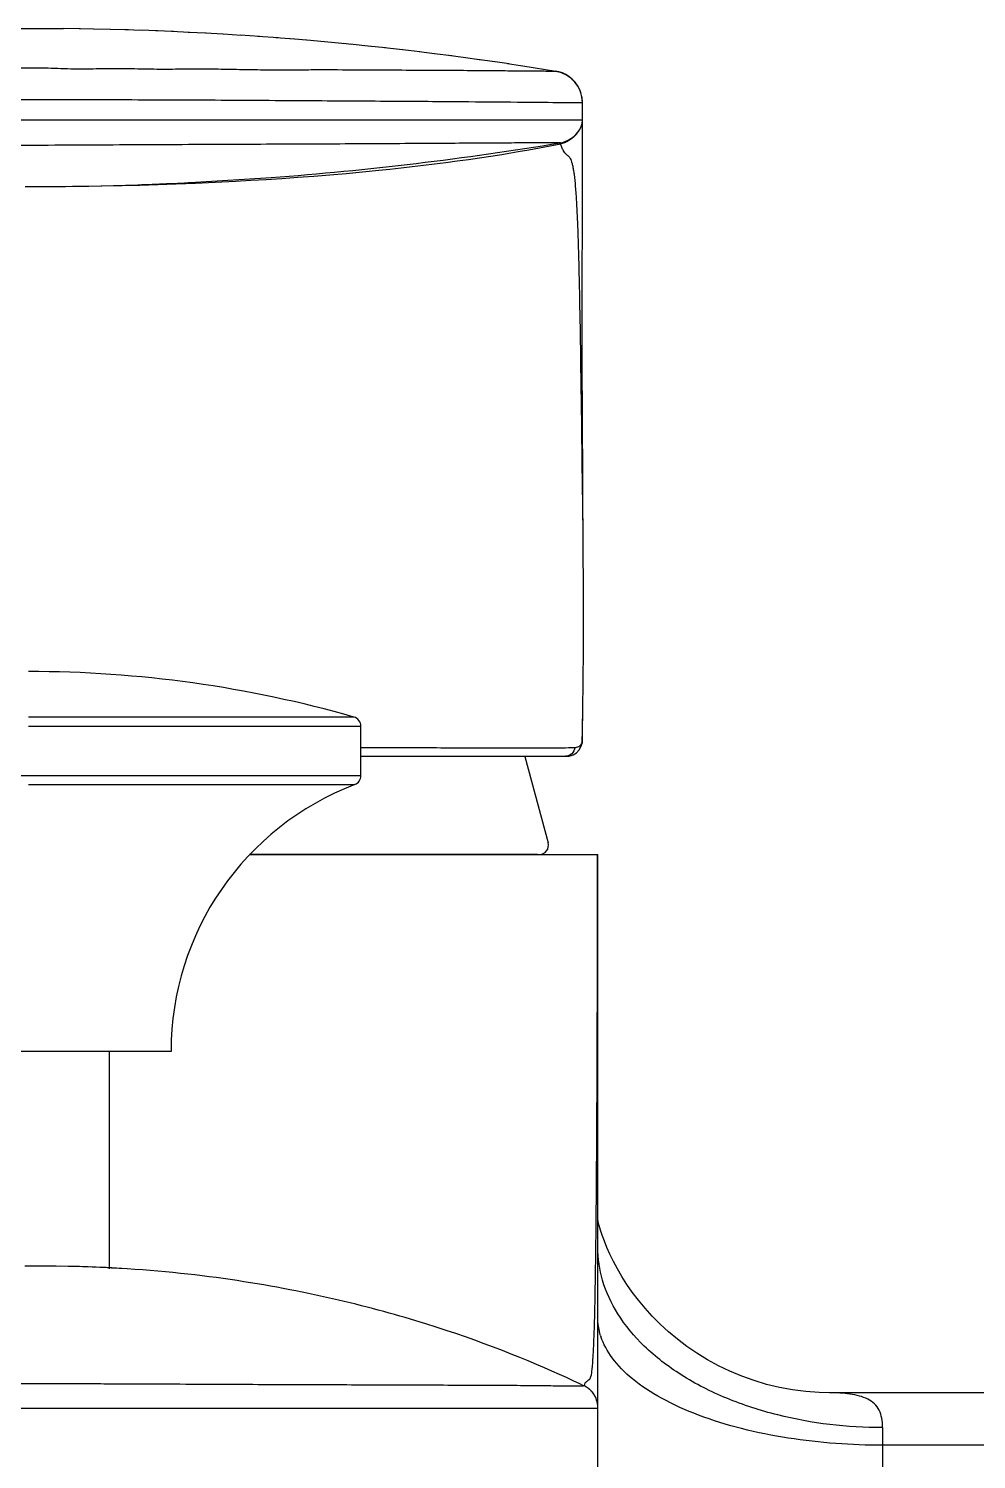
# Model space of a CAD drawing. Extents: x -13271 to -12677, y -11108 to -10688.
# Drawn here: x -12810.45 to -12780.5, y -10964.59 to -10919.39 of the extents above; entities that cross this region are included whole.
import ezdxf

# ---------------------------------------------------------------- set-up
doc = ezdxf.new("R2010")
doc.units = 0
doc.header["$LTSCALE"] = 7
doc.layers.get('0').update_dxf_attribs({"color": 2, "linetype": 'CONTINUOUS'})
for name, color, linetype in [('DWG', 7, 'CONTINUOUS'), ('Make2D 표시선', 7, 'CONTINUOUS'), ('PRT0006_DXF_CONTINUOUS_LINE', 7, 'CONTINUOUS')]:
    doc.layers.add(name, color=color, linetype=linetype)

msp = doc.modelspace()

# ---------------------------------------------------------------- linework, layer by layer
at = {"color": 2}
for p, q in [((-12800.166, -10941.13648), (-12810.44572, -10941.13648)), ((-12810.44572, -10941.42498), (-12799.94636, -10941.42498)), ((-12810.44572, -10942.99008), (-12820.94507, -10942.99008)), ((-12799.94636, -10942.99008), (-12810.44572, -10942.99026)), ((-12810.44572, -10943.2704), (-12800.14139, -10943.2704))]:
    msp.add_line(p, q, dxfattribs=at)
at = {"layer": 'DWG', "color": 7, "linetype": 'Continuous'}
for p, q in [((-12808.80971, -10919.39447), (-12809.34472, -10919.38724)), ((-12808.38082, -10919.40218), (-12808.8518, -10919.39381)), ((-12807.85715, -10919.414), (-12808.3943, -10919.40191)), ((-12807.29268, -10919.4297), (-12807.86385, -10919.41383)), ((-12806.83579, -10919.44467), (-12807.40845, -10919.42623)), ((-12806.36059, -10919.46238), (-12806.93347, -10919.4413)), ((-12805.86684, -10919.48311), (-12806.43909, -10919.4593)), ((-12805.35866, -10919.50691), (-12805.92629, -10919.48049)), ((-12804.83777, -10919.53391), (-12805.39857, -10919.50495)), ((-12804.30317, -10919.56436), (-12804.85736, -10919.53284)), ((-12803.73254, -10919.59994), (-12804.30153, -10919.56446)), ((-12803.151, -10919.63947), (-12803.75649, -10919.59838)), ((-12802.55727, -10919.68323), (-12803.19829, -10919.63613)), ((-12802.04858, -10919.72347), (-12802.6289, -10919.67777)), ((-12801.54143, -10919.76612), (-12802.15483, -10919.71486)), ((-12800.43702, -10919.86753), (-12801.65572, -10919.75628)), ((-12800.24302, -10919.88659), (-12800.4938, -10919.86221)), ((-12799.6338, -10919.94918), (-12800.28058, -10919.88309)), ((-12799.16481, -10919.99927), (-12799.71672, -10919.94015)), ((-12798.53297, -10920.07118), (-12799.19684, -10919.99616)), ((-12798.08485, -10920.12429), (-12798.6172, -10920.06093)), ((-12797.6211, -10920.18078), (-12798.10172, -10920.12171)), ((-12797.07695, -10920.25046), (-12797.63238, -10920.17995)), ((-12796.63969, -10920.30862), (-12797.17565, -10920.2382)), ((-12796.1301, -10920.37885), (-12796.71471, -10920.29911)), ((-12795.72214, -10920.43697), (-12796.24966, -10920.36272)), ((-12795.25817, -10920.50514), (-12795.78055, -10920.42909)), ((-12794.76451, -10920.58009), (-12795.30746, -10920.49827)), ((-12793.78043, -10920.73705), (-12794.83048, -10920.57031)), ((-12793.78289, -10920.73659), (-12793.78077, -10920.7303)), ((-12793.78246, -10920.73587), (-12793.78271, -10920.73726)), ((-12793.78185, -10920.73298), (-12793.78246, -10920.73587)), ((-12793.78077, -10920.7303), (-12793.78185, -10920.73298)), ((-12792.95755, -10921.57088), (-12792.97223, -10921.50666)), ((-12792.94592, -10921.70558), (-12792.95755, -10921.57088)), ((-12792.94585, -10921.71029), (-12792.94585, -10921.70262)), ((-12792.94585, -10922.27792), (-12792.94585, -10921.72386)), ((-12792.94585, -10922.27792), (-12827.94585, -10922.27792)), ((-12793.07077, -10922.6406), (-12793.06968, -10922.63908)), ((-12793.06857, -10922.63752), (-12793.06743, -10922.63592)), ((-12793.06628, -10922.63428), (-12793.06509, -10922.6326)), ((-12793.06389, -10922.63087), (-12793.06265, -10922.62909)), ((-12793.05745, -10922.62148), (-12793.05608, -10922.61945)), ((-12793.05468, -10922.61735), (-12793.05324, -10922.61518)), ((-12793.05177, -10922.61296), (-12793.05027, -10922.61066)), ((-12793.04874, -10922.6083), (-12793.04717, -10922.60586)), ((-12793.04556, -10922.60334), (-12793.04391, -10922.60073)), ((-12792.94848, -10930.45817), (-12792.94585, -10922.31513)), ((-12794.30214, -10923.15245), (-12793.96728, -10923.08877)), ((-12793.96728, -10923.08877), (-12793.63151, -10923.02229)), ((-12793.1721, -10922.75974), (-12793.16661, -10922.75419)), ((-12793.16661, -10922.75419), (-12793.16152, -10922.74896)), ((-12793.16152, -10922.74896), (-12793.1568, -10922.74404)), ((-12793.15241, -10922.73941), (-12793.15034, -10922.7372)), ((-12793.14834, -10922.73505), (-12793.14642, -10922.73298)), ((-12793.14456, -10922.73097), (-12793.14278, -10922.72902)), ((-12793.14106, -10922.72713), (-12793.13941, -10922.72531)), ((-12793.13782, -10922.72354), (-12793.13629, -10922.72184)), ((-12793.12946, -10922.71413), (-12793.12597, -10922.71012)), ((-12793.11933, -10922.70237), (-12793.11634, -10922.69883)), ((-12793.11634, -10922.69883), (-12793.1133, -10922.69519)), ((-12793.1133, -10922.69519), (-12793.11051, -10922.69182)), ((-12793.10878, -10922.68972), (-12793.10355, -10922.68332)), ((-12793.10695, -10922.68748), (-12793.10077, -10922.67991)), ((-12793.1068, -10922.68729), (-12793.1066, -10922.68705)), ((-12793.09683, -10922.67499), (-12793.09394, -10922.67134)), ((-12793.08859, -10922.66449), (-12793.08556, -10922.66056)), ((-12793.08396, -10922.65845), (-12793.08313, -10922.65736)), ((-12793.08143, -10922.6551), (-12793.08055, -10922.65393)), ((-12793.07874, -10922.65151), (-12793.07781, -10922.65026)), ((-12796.90429, -10923.56894), (-12796.54851, -10923.51926)), ((-12796.54851, -10923.51926), (-12796.19436, -10923.46771)), ((-12796.19436, -10923.46771), (-12795.84326, -10923.41446)), ((-12795.84326, -10923.41446), (-12795.49595, -10923.35957)), ((-12794.98028, -10923.27374), (-12794.63984, -10923.21409)), ((-12794.63984, -10923.21409), (-12794.30214, -10923.15245)), ((-12800.92635, -10924.00424), (-12800.41279, -10923.96009)), ((-12800.41279, -10923.96009), (-12799.89556, -10923.91257)), ((-12799.89556, -10923.91257), (-12799.3748, -10923.86146)), ((-12799.3748, -10923.86146), (-12799.02576, -10923.82528)), ((-12799.02576, -10923.82528), (-12798.67532, -10923.78735)), ((-12798.67532, -10923.78735), (-12798.32359, -10923.7476)), ((-12798.32359, -10923.7476), (-12797.97067, -10923.70597)), ((-12797.97067, -10923.70597), (-12797.61618, -10923.66234)), ((-12797.61618, -10923.66234), (-12797.26046, -10923.61665)), ((-12797.26046, -10923.61665), (-12796.90429, -10923.56894)), ((-12810.55295, -10924.37815), (-12809.97848, -10924.37716)), ((-12810.03286, -10924.37733), (-12809.27942, -10924.37261)), ((-12809.58216, -10924.37442), (-12808.70068, -10924.36601)), ((-12809.06059, -10924.36859), (-12808.54718, -10924.36035)), ((-12808.70068, -10924.36601), (-12808.12845, -10924.35689)), ((-12808.54718, -10924.36035), (-12806.99124, -10924.31978)), ((-12808.12845, -10924.35689), (-12807.48658, -10924.34358)), ((-12807.48658, -10924.34358), (-12806.93618, -10924.32952)), ((-12806.93618, -10924.32952), (-12806.36702, -10924.3124)), ((-12806.36702, -10924.3124), (-12805.77805, -10924.29186)), ((-12805.77805, -10924.29186), (-12805.16962, -10924.26755)), ((-12805.17561, -10924.24261), (-12802.78506, -10924.09194)), ((-12805.16962, -10924.26755), (-12804.5457, -10924.2393)), ((-12804.5457, -10924.2393), (-12803.90888, -10924.20692)), ((-12803.90888, -10924.20692), (-12803.4247, -10924.17985)), ((-12803.4247, -10924.17985), (-12802.93533, -10924.15028)), ((-12802.93533, -10924.15028), (-12802.44065, -10924.11807)), ((-12802.44065, -10924.11807), (-12801.94074, -10924.08309)), ((-12801.94074, -10924.08309), (-12801.43584, -10924.04519)), ((-12801.43584, -10924.04519), (-12800.92635, -10924.00424)), ((-12793.03133, -10927.72382), (-12793.03491, -10927.55149)), ((-12792.95024, -10930.70013), (-12792.94996, -10930.6406)), ((-12792.95014, -10930.74501), (-12792.95024, -10930.70013)), ((-12792.94996, -10930.6406), (-12792.9481, -10930.43273)), ((-12792.9407, -10931.24322), (-12792.94848, -10930.45817)), ((-12792.94288, -10930.92666), (-12792.94762, -10930.83883)), ((-12792.93666, -10934.06677), (-12792.9407, -10931.24322)), ((-12792.9237, -10940.2273), (-12792.91081, -10938.7917)), ((-12792.92974, -10940.69292), (-12792.9237, -10940.2273)), ((-12792.94203, -10941.82087), (-12792.92944, -10940.69343)), ((-12792.96516, -10941.9544), (-12792.9642, -10941.95122)), ((-12792.96427, -10941.95605), (-12792.96313, -10941.95299)), ((-12792.95467, -10941.9541), (-12792.95532, -10941.95738)), ((-12792.94958, -10941.90425), (-12792.95467, -10941.9541)), ((-12792.94994, -10941.90411), (-12792.94836, -10941.81649)), ((-12799.94572, -10942.37792), (-12793.48588, -10942.37792))]:
    msp.add_line(p, q, dxfattribs=at)
at = {"layer": 'DWG'}
for p, q in [((-12794.7599, -10942.38392), (-12794.02709, -10945.10593)), ((-12794.36207, -10945.48392), (-12803.46283, -10945.48392))]:
    msp.add_line(p, q, dxfattribs=at)
at = {"layer": 'DWG', "color": 7, "linetype": 'Continuous'}
for points in [[(-12792.98747, -10921.43994), (-12792.98909, -10921.43285), (-12793.03702, -10921.30396), (-12793.09956, -10921.18537), (-12793.17626, -10921.07799), (-12793.26537, -10920.98459), (-12793.36343, -10920.90574), (-12793.46844, -10920.84034), (-12793.57862, -10920.78821), (-12793.69229, -10920.7498), (-12793.78077, -10920.7303)], [(-12793.63666, -10922.99661), (-12793.61465, -10922.9925), (-12793.54182, -10922.97309), (-12793.46748, -10922.94539), (-12793.39078, -10922.90897), (-12793.30958, -10922.86121), (-12793.22949, -10922.80306), (-12793.15492, -10922.73583), (-12793.08776, -10922.65946), (-12793.03034, -10922.57393), (-12792.98624, -10922.48134), (-12792.95797, -10922.38371), (-12792.94738, -10922.27796)], [(-12793.0759, -10922.64766), (-12793.07491, -10922.64631), (-12793.07184, -10922.64208)], [(-12793.0614, -10922.62727), (-12793.06011, -10922.62539), (-12793.05879, -10922.62347)], [(-12793.04223, -10922.59804), (-12793.04049, -10922.59525), (-12793.03872, -10922.59236), (-12793.0369, -10922.58937), (-12793.03503, -10922.58626), (-12793.0331, -10922.58302), (-12793.03112, -10922.57965), (-12793.02908, -10922.57614), (-12793.02698, -10922.57246), (-12793.0248, -10922.5686), (-12793.02254, -10922.56455), (-12793.0202, -10922.56026), (-12793.01775, -10922.55572), (-12793.01519, -10922.55088), (-12793.01251, -10922.5457), (-12793.00967, -10922.5401), (-12793.00666, -10922.53403), (-12793.00343, -10922.52734), (-12792.99995, -10922.5199), (-12792.99618, -10922.51156), (-12792.99213, -10922.50225), (-12792.98768, -10922.49155), (-12792.98269, -10922.47883), (-12792.97746, -10922.46455), (-12792.97206, -10922.44853), (-12792.96702, -10922.43211), (-12792.9628, -10922.41686), (-12792.95914, -10922.4021), (-12792.95596, -10922.38771), (-12792.95319, -10922.37346), (-12792.95078, -10922.35907), (-12792.94874, -10922.34448), (-12792.94706, -10922.32955), (-12792.94577, -10922.31422), (-12792.94491, -10922.29838), (-12792.94452, -10922.28196), (-12792.94451, -10922.27861)], [(-12793.63076, -10923.02392), (-12793.60251, -10923.0174), (-12793.54619, -10923.00012)], [(-12793.54619, -10923.00012), (-12793.50065, -10922.98246), (-12793.47434, -10922.97087), (-12793.45722, -10922.96279), (-12793.43995, -10922.95423)], [(-12793.43995, -10922.95423), (-12793.42469, -10922.9463), (-12793.41039, -10922.93857), (-12793.39709, -10922.93112), (-12793.38446, -10922.92381), (-12793.37254, -10922.91668), (-12793.36122, -10922.90973), (-12793.35053, -10922.90297), (-12793.34045, -10922.89644), (-12793.33091, -10922.89012), (-12793.32185, -10922.88397), (-12793.31324, -10922.87801), (-12793.30502, -10922.8722), (-12793.29716, -10922.86654), (-12793.28964, -10922.86101), (-12793.28244, -10922.85563), (-12793.27553, -10922.85038), (-12793.26889, -10922.84525), (-12793.26252, -10922.84025), (-12793.2564, -10922.83537), (-12793.25052, -10922.83061), (-12793.24486, -10922.82596), (-12793.23941, -10922.82143), (-12793.23417, -10922.81701), (-12793.22912, -10922.8127), (-12793.22426, -10922.80849), (-12793.21958, -10922.80438), (-12793.21507, -10922.80038), (-12793.21072, -10922.79648), (-12793.20653, -10922.79268), (-12793.20249, -10922.78897), (-12793.19859, -10922.78536), (-12793.19483, -10922.78184), (-12793.19121, -10922.77841), (-12793.18772, -10922.77508), (-12793.18436, -10922.77184), (-12793.18112, -10922.76868), (-12793.178, -10922.76561), (-12793.1721, -10922.75974)], [(-12793.13481, -10922.72019), (-12793.13339, -10922.71859), (-12793.12946, -10922.71413)], [(-12793.12387, -10922.70769), (-12793.12288, -10922.70654), (-12793.11933, -10922.70237)], [(-12793.10033, -10922.67935), (-12793.09987, -10922.67878), (-12793.09683, -10922.67499)], [(-12793.09204, -10922.66893), (-12793.09138, -10922.66808), (-12793.08859, -10922.66449)], [(-12795.49595, -10923.35957), (-12795.32339, -10923.33143), (-12794.98028, -10923.27374)], [(-12792.94762, -10930.83883), (-12792.94851, -10930.82003), (-12792.9488, -10930.81293), (-12792.94904, -10930.80647), (-12792.94925, -10930.8), (-12792.94944, -10930.79284), (-12792.94964, -10930.78423), (-12792.94983, -10930.77374), (-12792.95, -10930.76099), (-12792.95014, -10930.74501)], [(-12792.91081, -10938.7917), (-12792.90899, -10938.02905), (-12792.91085, -10937.23659), (-12792.93666, -10934.06677)], [(-12793.48476, -10942.37791), (-12793.36733, -10942.36744), (-12793.24188, -10942.3287), (-12793.13528, -10942.26363), (-12793.04801, -10942.17252), (-12792.98346, -10942.05412), (-12792.95566, -10941.95724)], [(-12792.95467, -10941.9541), (-12792.95085, -10941.93189), (-12792.94621, -10941.89574), (-12792.94328, -10941.8584), (-12792.94198, -10941.8166)]]:
    msp.add_lwpolyline(points, dxfattribs=at)
for centre, radius, start, end in [((-12793.94585, -10921.72386), 1, 0.000034, 80.677405), ((-12810.4534, -10821.4612), 102.91682, 274.2730753, 279.4042469), ((-12810.45114, -10821.51417), 102.86381, 271.9275475, 272.939789), ((-12976.00743, -10938.24523), 183.09405, 358.8823718, 359.2340201), ((-12793.36134, -10941.82891), 0.41859, 349.629759, 353.4389), ((-12793.58225, -10941.81173), 0.64029, 357.792251, 359.182298)]:
    msp.add_arc(centre, radius, start, end, dxfattribs=at)
at = {"layer": 'DWG'}
msp.add_arc((-12794.31678, -10945.18392), 0.3, 270, 15.067606, dxfattribs=at)
msp.add_spline([(-12811.57832, -10919.3876), (-12809.34472, -10919.38724)], degree=3, dxfattribs=at)
at = {"layer": 'DWG', "color": 7, "linetype": 'Continuous'}
for points, knots in [([(-12793.78385, -10920.73707), (-12793.78397, -10920.73752), (-12793.78646, -10920.73719), (-12793.78966, -10920.73792), (-12793.79644, -10920.73785), (-12793.80976, -10920.73828), (-12793.83313, -10920.73832), (-12793.86838, -10920.73845), (-12793.91373, -10920.73833), (-12793.96904, -10920.73809), (-12794.03434, -10920.73768), (-12794.14114, -10920.73688), (-12794.29888, -10920.73554), (-12794.51685, -10920.73364), (-12794.77263, -10920.73137), (-12795.06566, -10920.72878), (-12795.39541, -10920.72594), (-12795.90651, -10920.72166), (-12796.63061, -10920.71595), (-12797.59754, -10920.71007), (-12798.69095, -10920.70526), (-12799.89866, -10920.69739), (-12800.96901, -10920.69252), (-12801.86889, -10920.69592), (-12802.5764, -10920.69836), (-12803.31148, -10920.69462), (-12804.07032, -10920.67903), (-12804.83957, -10920.66437), (-12805.61408, -10920.67111), (-12806.39894, -10920.67977), (-12807.19701, -10920.65684), (-12808.00354, -10920.65304), (-12808.677, -10920.67227), (-12809.21815, -10920.6626), (-12809.76306, -10920.64118), (-12810.44451, -10920.6288), (-12811.12596, -10920.6409), (-12811.67092, -10920.66221), (-12812.0787, -10920.66948), (-12812.4835, -10920.66466), (-12812.88542, -10920.6562), (-12813.28741, -10920.65388), (-12813.82533, -10920.66038), (-12814.36106, -10920.67432), (-12814.89059, -10920.67528), (-12815.40583, -10920.66837), (-12816.04833, -10920.66352), (-12816.69043, -10920.67494), (-12817.20339, -10920.68408), (-12817.70221, -10920.69047), (-12818.53778, -10920.69402), (-12819.68541, -10920.6916), (-12820.99396, -10920.69754), (-12822.20256, -10920.70492), (-12823.29619, -10920.7107), (-12824.26368, -10920.71685), (-12824.98846, -10920.72199), (-12825.50036, -10920.72579), (-12825.8307, -10920.72833), (-12826.12409, -10920.73066), (-12826.37984, -10920.7327), (-12826.59735, -10920.7344), (-12826.75444, -10920.73562), (-12826.86055, -10920.73641), (-12826.92534, -10920.73688), (-12826.98015, -10920.73723), (-12827.0251, -10920.7375), (-12827.05982, -10920.73755), (-12827.08301, -10920.73766), (-12827.09578, -10920.73738), (-12827.10274, -10920.73752), (-12827.10502, -10920.73694), (-12827.10799, -10920.73724), (-12827.10781, -10920.7369)], [0, 0, 0, 0, 0.00004168, 0.00015834, 0.00035045, 0.00061795, 0.00137851, 0.00243882, 0.00379867, 0.00545843, 0.0074184, 0.00967682, 0.01507311, 0.02161894, 0.02929917, 0.03809876, 0.04799893, 0.058984, 0.08410951, 0.11318479, 0.14602775, 0.18253917, 0.22190503, 0.24238103, 0.26354677, 0.28559469, 0.30855192, 0.33187147, 0.35485036, 0.37827348, 0.40251986, 0.42671335, 0.45086901, 0.46315543, 0.47542641, 0.49995995, 0.52449675, 0.53676813, 0.54905475, 0.56120582, 0.57320731, 0.58524418, 0.59739062, 0.621633, 0.63348435, 0.64505587, 0.66801972, 0.69131951, 0.7028629, 0.71420429, 0.73622702, 0.77808063, 0.81751378, 0.85402309, 0.88688018, 0.91596376, 0.94111851, 0.95212623, 0.96204632, 0.97085669, 0.97853738, 0.98506997, 0.99043718, 0.99267869, 0.99462291, 0.99626875, 0.99761562, 0.99866296, 0.99941, 0.99967061, 0.9998558, 0.99996549, 1, 1, 1, 1]), ([(-12827.94585, -10921.7237), (-12827.94585, -10921.72412), (-12827.94318, -10921.72356), (-12827.94036, -10921.72435), (-12827.93356, -10921.72409), (-12827.92052, -10921.72443), (-12827.89733, -10921.72429), (-12827.86241, -10921.72428), (-12827.81737, -10921.72403), (-12827.76244, -10921.72368), (-12827.69756, -10921.7232), (-12827.59133, -10921.72234), (-12827.43408, -10921.72096), (-12827.2163, -10921.71896), (-12826.9601, -10921.71658), (-12826.66606, -10921.71385), (-12826.33488, -10921.71081), (-12825.82127, -10921.70622), (-12825.09277, -10921.69999), (-12824.11965, -10921.69228), (-12823.02132, -10921.68417), (-12821.80782, -10921.67556), (-12820.49028, -10921.66666), (-12819.08076, -10921.65773), (-12817.05545, -10921.64578), (-12814.39637, -10921.63252), (-12811.12162, -10921.62383), (-12807.82219, -10921.62786), (-12804.61868, -10921.64102), (-12801.62816, -10921.65941), (-12798.95985, -10921.67707), (-12796.71128, -10921.69142), (-12794.96466, -10921.70701), (-12793.78384, -10921.71779), (-12793.19237, -10921.72559), (-12792.99937, -10921.7251)], [0, 0, 0, 0, 0.00003637, 0.00014415, 0.00032358, 0.00057464, 0.00129139, 0.00229393, 0.00358174, 0.0051543, 0.00701105, 0.00915091, 0.01427369, 0.02051002, 0.02784709, 0.03626803, 0.04575212, 0.05627846, 0.08036031, 0.10829162, 0.13981702, 0.17464841, 0.21246514, 0.25292265, 0.2956494, 0.38632917, 0.48119065, 0.57676717, 0.66956498, 0.75619422, 0.83349009, 0.8986277, 0.94922453, 0.98343222, 1, 1, 1, 1]), ([(-12792.99937, -10921.7251), (-12792.99157, -10921.72508), (-12792.97868, -10921.72468), (-12792.96047, -10921.72552), (-12792.95297, -10921.72342), (-12792.94585, -10921.72499), (-12792.94585, -10921.72386)], [0, 0, 0, 0, 0.43684626, 0.74914499, 0.93677124, 1, 1, 1, 1]), ([(-12793.63689, -10922.99483), (-12793.63044, -10922.99356), (-12793.66613, -10922.99545), (-12793.68198, -10922.9945), (-12793.74215, -10922.99521), (-12793.83009, -10922.99509), (-12793.97351, -10922.99586), (-12794.15352, -10922.99655), (-12794.3739, -10922.99755), (-12794.63247, -10922.99869), (-12795.05304, -10923.00062), (-12795.67022, -10923.00359), (-12796.51594, -10923.00855), (-12797.49509, -10923.01542), (-12798.59892, -10923.02217), (-12799.8173, -10923.02884), (-12801.63521, -10923.03791), (-12804.09633, -10923.04747), (-12806.65918, -10923.05915), (-12808.80288, -10923.0693), (-12810.44487, -10923.08016), (-12812.08697, -10923.06985), (-12813.71302, -10923.06072), (-12815.30788, -10923.05482), (-12817.32679, -10923.04449), (-12819.25467, -10923.03824), (-12821.07238, -10923.02903), (-12822.29114, -10923.02235), (-12823.39502, -10923.01517), (-12824.37389, -10923.00875), (-12825.21877, -10923.00395), (-12825.8355, -10923.00108), (-12826.2559, -10922.99926), (-12826.51499, -10922.99808), (-12826.73555, -10922.99702), (-12826.91766, -10922.99605), (-12827.05882, -10922.99543), (-12827.15428, -10922.99474), (-12827.20606, -10922.99479), (-12827.23617, -10922.9942), (-12827.24355, -10922.995), (-12827.25844, -10922.99412), (-12827.25682, -10922.99449)], [0, 0, 0, 0, 0.00058638, 0.00133584, 0.00238795, 0.00539556, 0.00959949, 0.01498532, 0.02153644, 0.02923623, 0.03806827, 0.05906037, 0.08431132, 0.11353384, 0.14643416, 0.18280915, 0.22225388, 0.30865129, 0.40242073, 0.45094328, 0.4999406, 0.54893898, 0.59747117, 0.64503941, 0.69125178, 0.77762403, 0.81706782, 0.85345138, 0.88637792, 0.91557131, 0.94079899, 0.96176972, 0.97060288, 0.97831372, 0.98488469, 0.99029655, 0.99453004, 0.99756756, 0.99863349, 0.99939531, 0.99985136, 1, 1, 1, 1]), ([(-12793.55793, -10923.22058), (-12793.57878, -10923.18482), (-12793.60384, -10923.13221), (-12793.62374, -10923.0645), (-12793.62709, -10923.03571), (-12793.62929, -10923.02342)], [0, 0, 0, 0, 0.58869888, 0.82245773, 1, 1, 1, 1]), ([(-12793.03491, -10927.55149), (-12793.04036, -10927.2927), (-12793.05151, -10926.79551), (-12793.07161, -10926.08375), (-12793.09426, -10925.44362), (-12793.12213, -10924.88373), (-12793.15363, -10924.41152), (-12793.18744, -10924.0751), (-12793.22012, -10923.85355), (-12793.24456, -10923.72252), (-12793.27141, -10923.61519), (-12793.30115, -10923.53136), (-12793.33339, -10923.4696), (-12793.3644, -10923.43354), (-12793.38841, -10923.41486), (-12793.40697, -10923.40403), (-12793.42139, -10923.38923), (-12793.43816, -10923.37726), (-12793.4545, -10923.3591), (-12793.49898, -10923.31081), (-12793.53395, -10923.26171), (-12793.55793, -10923.22058)], [0, 0, 0, 0, 0.17476751, 0.33576321, 0.48073784, 0.60721258, 0.71422874, 0.80024514, 0.83539536, 0.86539981, 0.89020799, 0.9100159, 0.92533895, 0.9369839, 0.94176285, 0.94583244, 0.95142612, 0.95560687, 0.95968751, 0.96785522, 1, 1, 1, 1]), ([(-12792.93016, -10934.92126), (-12792.9422, -10933.70392), (-12792.97446, -10931.30475), (-12793.00716, -10928.90556), (-12793.03133, -10927.72382)], [0, 0, 0, 0, 0.50737778, 1, 1, 1, 1]), ([(-12793.13058, -10942.09289), (-12793.10417, -10942.08761), (-12793.05383, -10942.07047), (-12793.01315, -10942.03555), (-12792.99758, -10942.01578)], [0, 0, 0, 0, 0.51690863, 1, 1, 1, 1]), ([(-12792.99758, -10942.01578), (-12792.98712, -10942.0025), (-12792.97522, -10941.98267), (-12792.96638, -10941.9616), (-12792.96427, -10941.95605)], [0, 0, 0, 0, 0.73997305, 1, 1, 1, 1]), ([(-12799.94572, -10942.09562), (-12799.68924, -10942.09649), (-12798.71182, -10942.09985), (-12797.15012, -10942.10538), (-12795.41516, -10942.11034), (-12794.14103, -10942.10971), (-12793.45104, -10942.1068), (-12793.19095, -10942.09944)], [0.804264047, 0.804264047, 0.804264047, 0.804264047, 0.826560209, 0.889233025, 0.940025884, 0.977381137, 1, 1, 1, 1]), ([(-12793.19095, -10942.09944), (-12793.1961, -10942.1721), (-12793.26257, -10942.31845), (-12793.41263, -10942.37762), (-12793.48476, -10942.37791)], [0, 0, 0, 0, 0.50244131, 1, 1, 1, 1]), ([(-12793.19095, -10942.09944), (-12793.18568, -10942.09929), (-12793.16544, -10942.09834), (-12793.14526, -10942.09582), (-12793.13058, -10942.09289)], [0, 0, 0, 0, 0.26053402, 1, 1, 1, 1])]:
    msp.add_open_spline(points, degree=3, knots=knots, dxfattribs=at)
for points in [[(-12792.96313, -10941.95299), (-12792.95733, -10941.93714), (-12792.95302, -10941.9207), (-12792.94994, -10941.90411)], [(-12792.94548, -10941.87674), (-12792.94393, -10941.86334), (-12792.94296, -10941.84987), (-12792.94244, -10941.8364)]]:
    msp.add_open_spline(points, degree=3, dxfattribs=at)
at = {"layer": 'Make2D 표시선'}
for p, q in [((-12800.16404, -10941.13631), (-12800.16434, -10941.13623)), ((-12799.94572, -10942.99008), (-12799.94572, -10941.42498)), ((-12805.94572, -10951.69928), (-12814.94572, -10951.69928)), ((-12807.89572, -10951.69928), (-12807.89572, -10958.56418))]:
    msp.add_line(p, q, dxfattribs=at)
for centre, radius, start, end in [((-12810.44572, -10977.19929), 37.50001, 74.089768, 89.999794), ((-12800.24536, -10941.42499), 0.3, 0.000697, 74.087255), ((-12796.92489, -10951.69928), 9.02083, 110.887132, 179.999999), ((-12800.24536, -10942.99008), 0.30001, 290.871247, 359.998852)]:
    msp.add_arc(centre, radius, start, end, dxfattribs=at)
at = {"layer": 'PRT0006_DXF_CONTINUOUS_LINE', "color": 7, "linetype": 'Continuous'}
for p, q in [((-12803.46283, -10945.48392), (-12792.45806, -10945.48392)), ((-12792.45925, -10953.29947), (-12792.45806, -10945.48392)), ((-12792.45805, -10962.94679), (-12792.45925, -10953.29947)), ((-12792.49183, -10954.67372), (-12792.4913, -10954.58693)), ((-12792.51172, -10957.24034), (-12792.50845, -10956.8962)), ((-12810.32196, -10958.48552), (-12810.56974, -10958.48852)), ((-12810.1349, -10958.48425), (-12810.32196, -10958.48552)), ((-12809.94518, -10958.48386), (-12810.1349, -10958.48425)), ((-12809.75295, -10958.48439), (-12809.94518, -10958.48386)), ((-12809.57093, -10958.48574), (-12809.75295, -10958.48439)), ((-12809.02637, -10958.49457), (-12809.57093, -10958.48574)), ((-12809.14262, -10958.49216), (-12809.42316, -10958.48744)), ((-12808.85804, -10958.49876), (-12809.19503, -10958.49107)), ((-12808.92648, -10958.49814), (-12808.94767, -10958.49756)), ((-12808.65899, -10958.50461), (-12808.90646, -10958.49748)), ((-12808.43304, -10958.51243), (-12808.67833, -10958.504)), ((-12808.14952, -10958.524), (-12808.48918, -10958.51037)), ((-12807.99436, -10958.53118), (-12808.28485, -10958.51823)), ((-12807.81548, -10958.54018), (-12808.05601, -10958.52826)), ((-12807.49989, -10958.55797), (-12807.83301, -10958.53926)), ((-12807.32849, -10958.56866), (-12807.57309, -10958.55363)), ((-12807.08462, -10958.58512), (-12807.32849, -10958.56866)), ((-12792.55757, -10960.12211), (-12792.55698, -10960.09954)), ((-12797.88854, -10960.30963), (-12798.21434, -10960.20968)), ((-12797.56823, -10960.41095), (-12797.88854, -10960.30963)), ((-12797.25335, -10960.51354), (-12797.56823, -10960.41095)), ((-12796.94382, -10960.61733), (-12797.25335, -10960.51354)), ((-12796.63956, -10960.72222), (-12796.94382, -10960.61733)), ((-12796.3405, -10960.82815), (-12796.63956, -10960.72222)), ((-12796.04655, -10960.93505), (-12796.3405, -10960.82815)), ((-12795.75761, -10961.04285), (-12796.04655, -10960.93505)), ((-12795.47369, -10961.15147), (-12795.75761, -10961.04285)), ((-12795.19521, -10961.26063), (-12795.47369, -10961.15147)), ((-12794.92283, -10961.36998), (-12795.19521, -10961.26063)), ((-12794.6572, -10961.47912), (-12794.92283, -10961.36998)), ((-12794.39893, -10961.58763), (-12794.6572, -10961.47912)), ((-12794.14864, -10961.6951), (-12794.39893, -10961.58763)), ((-12793.90692, -10961.80109), (-12794.14864, -10961.6951)), ((-12793.67404, -10961.90527), (-12793.90692, -10961.80109)), ((-12793.45024, -10962.00735), (-12793.67404, -10961.90527)), ((-12793.23458, -10962.10756), (-12793.45024, -10962.00735)), ((-12793.02564, -10962.20641), (-12793.23458, -10962.10756)), ((-12792.90637, -10962.26362), (-12793.02564, -10962.20641)), ((-12792.65837, -10962.43483), (-12792.66041, -10962.43264)), ((-12792.65425, -10962.43931), (-12792.65632, -10962.43705)), ((-12734.95805, -10962.48392), (-12785.1419, -10962.48392)), ((-12792.45806, -10962.98081), (-12827.45805, -10962.98392)), ((-12792.45805, -10984.53506), (-12792.45805, -10962.98081)), ((-12783.46221, -10963.58677), (-12783.46285, -10964.14098))]:
    msp.add_line(p, q, dxfattribs=at)
for points in [[(-12792.41171, -10957.19547), (-12792.44362, -10957.06961), (-12792.45805, -10957.0052)], [(-12785.14185, -10962.48392), (-12785.46308, -10962.47697), (-12785.88664, -10962.44673), (-12786.30466, -10962.39328), (-12786.7173, -10962.31708), (-12787.12378, -10962.2188), (-12787.5213, -10962.09974), (-12787.90781, -10961.96116), (-12788.28265, -10961.80401), (-12788.64555, -10961.62936), (-12788.99405, -10961.4393), (-12789.3266, -10961.23567), (-12789.64298, -10961.01966), (-12789.94353, -10960.79238), (-12790.22661, -10960.55642), (-12790.49111, -10960.3142), (-12790.73732, -10960.06695), (-12790.96564, -10959.81598), (-12791.17599, -10959.56336), (-12791.36855, -10959.3109), (-12791.54344, -10959.06048), (-12791.70069, -10958.8142), (-12791.84127, -10958.57308), (-12791.9665, -10958.33756), (-12792.07618, -10958.11083), (-12792.17064, -10957.89557), (-12792.25048, -10957.69424), (-12792.31642, -10957.50938), (-12792.36971, -10957.34265), (-12792.41171, -10957.19547)], [(-12798.21434, -10960.20968), (-12798.37932, -10960.16024), (-12798.5457, -10960.11118), (-12798.7135, -10960.06251), (-12798.88272, -10960.01424), (-12799.05337, -10959.96639), (-12799.22546, -10959.91896), (-12799.39901, -10959.87197), (-12799.57406, -10959.82542), (-12799.75061, -10959.77933), (-12799.92871, -10959.73371), (-12800.10837, -10959.68857), (-12800.28962, -10959.64393), (-12800.47248, -10959.59978), (-12800.65699, -10959.55616), (-12800.84318, -10959.51306), (-12801.03107, -10959.47051), (-12801.22069, -10959.42852), (-12801.41207, -10959.38711), (-12801.60525, -10959.34629), (-12801.80024, -10959.30608), (-12801.99707, -10959.2665), (-12802.19579, -10959.22757), (-12802.39642, -10959.18929), (-12802.59902, -10959.1517), (-12802.80358, -10959.11482), (-12803.01016, -10959.07866), (-12803.21875, -10959.04326), (-12803.42938, -10959.00864), (-12803.64206, -10958.97482), (-12803.85681, -10958.94184), (-12804.07365, -10958.90972), (-12804.2926, -10958.87849), (-12804.51365, -10958.84818), (-12804.73682, -10958.81882), (-12804.96213, -10958.79045), (-12805.18956, -10958.76309), (-12805.41915, -10958.73679), (-12805.65089, -10958.71157), (-12805.88481, -10958.68746), (-12806.121, -10958.6645), (-12806.35924, -10958.64274), (-12806.59951, -10958.62222), (-12806.84136, -10958.603), (-12807.08462, -10958.58512)], [(-12792.66559, -10962.42961), (-12792.67795, -10962.41454), (-12792.68043, -10962.41208), (-12792.683, -10962.40956), (-12792.68569, -10962.40695), (-12792.68849, -10962.40426), (-12792.69141, -10962.40148), (-12792.69444, -10962.39863), (-12792.69754, -10962.39575), (-12792.70072, -10962.39283), (-12792.70398, -10962.38988), (-12792.7073, -10962.3869), (-12792.7107, -10962.3839), (-12792.71417, -10962.38087), (-12792.7177, -10962.37782), (-12792.72131, -10962.37476), (-12792.72498, -10962.37168), (-12792.72871, -10962.36859), (-12792.7325, -10962.36549), (-12792.73636, -10962.36238), (-12792.74027, -10962.35927), (-12792.74424, -10962.35616), (-12792.74826, -10962.35305), (-12792.75233, -10962.34995), (-12792.75645, -10962.34686), (-12792.76062, -10962.34378), (-12792.76483, -10962.34071), (-12792.76908, -10962.33765), (-12792.77337, -10962.33462), (-12792.77769, -10962.3316), (-12792.78205, -10962.3286), (-12792.78644, -10962.32563), (-12792.79088, -10962.32267), (-12792.79534, -10962.31974), (-12792.79985, -10962.31682), (-12792.80439, -10962.31393), (-12792.80897, -10962.31106), (-12792.81358, -10962.30821), (-12792.81823, -10962.30538), (-12792.82292, -10962.30258), (-12792.82764, -10962.29979), (-12792.8324, -10962.29703), (-12792.83719, -10962.29429), (-12792.84203, -10962.29158), (-12792.84689, -10962.28889), (-12792.8518, -10962.28622), (-12792.85674, -10962.28358), (-12792.86171, -10962.28097), (-12792.86671, -10962.27838), (-12792.87175, -10962.27582), (-12792.87681, -10962.27328), (-12792.8819, -10962.27078), (-12792.88701, -10962.26831), (-12792.89214, -10962.26587), (-12792.8973, -10962.26346), (-12792.90246, -10962.26109), (-12792.90516, -10962.25987)], [(-12792.67696, -10962.41827), (-12792.68431, -10962.41121), (-12792.68574, -10962.40986)], [(-12792.66663, -10962.42607), (-12792.66879, -10962.42383), (-12792.67099, -10962.42157), (-12792.67325, -10962.41927), (-12792.67556, -10962.41693)], [(-12792.45708, -10962.98089), (-12792.45728, -10962.96109), (-12792.46068, -10962.89782), (-12792.46834, -10962.83563), (-12792.48015, -10962.77532), (-12792.49594, -10962.71744), (-12792.51516, -10962.66314), (-12792.53707, -10962.61325), (-12792.56075, -10962.56838), (-12792.58511, -10962.529), (-12792.60898, -10962.49536), (-12792.631, -10962.46773), (-12792.65027, -10962.44578), (-12792.66559, -10962.42961)], [(-12792.64793, -10962.44633), (-12792.65005, -10962.44395), (-12792.65216, -10962.44161)], [(-12792.62398, -10962.47479), (-12792.6262, -10962.47203), (-12792.62841, -10962.4693), (-12792.63061, -10962.46661), (-12792.6328, -10962.46395), (-12792.63499, -10962.46133), (-12792.63717, -10962.45875), (-12792.63934, -10962.45619), (-12792.6415, -10962.45368), (-12792.64366, -10962.45119)], [(-12792.60151, -10962.50454), (-12792.60378, -10962.50138), (-12792.60605, -10962.49826), (-12792.60831, -10962.49518), (-12792.61057, -10962.49215), (-12792.61282, -10962.48916), (-12792.61506, -10962.48621), (-12792.6173, -10962.4833), (-12792.61953, -10962.48042), (-12792.62176, -10962.47759)], [(-12792.57615, -10962.54253), (-12792.57849, -10962.5388), (-12792.58081, -10962.53515), (-12792.58313, -10962.53154), (-12792.58544, -10962.52799), (-12792.58775, -10962.52449), (-12792.59006, -10962.52105), (-12792.59236, -10962.51765), (-12792.59465, -10962.5143), (-12792.59694, -10962.511), (-12792.59923, -10962.50775)], [(-12792.56142, -10962.5673), (-12792.56347, -10962.56371), (-12792.56619, -10962.55904), (-12792.56881, -10962.55459), (-12792.57134, -10962.55037), (-12792.57378, -10962.54637)]]:
    msp.add_lwpolyline(points, dxfattribs=at)
for centre, radius, start, end in [((-14517.93771, -10945.10276), 1725.47248, 359.68506849, 359.98734329), ((-13520.71069, -10950.33684), 728.23178, 359.48391551, 359.65878097), ((-12809.97089, -10996.17186), 37.68819, 87.86212, 88.412022), ((-12809.97374, -10996.20033), 37.71674, 86.363791, 87.859404), ((-12790.42092, -10960.06754), 2.04353, 197.272726, 198.275702)]:
    msp.add_arc(centre, radius, start, end, dxfattribs=at)
for points, knots in [([(-12792.51874, -10957.89589), (-12792.51812, -10957.84243), (-12792.51563, -10957.62391), (-12792.51335, -10957.4054), (-12792.51172, -10957.24034)], [0, 0, 0, 0, 0.24466422, 1, 1, 1, 1]), ([(-12792.55698, -10960.09954), (-12792.55278, -10959.93874), (-12792.53582, -10959.20427), (-12792.52544, -10958.46966), (-12792.51874, -10957.89589)], [0, 0, 0, 0, 0.21895775, 1, 1, 1, 1]), ([(-12783.46221, -10963.58677), (-12784.57415, -10963.58645), (-12786.26229, -10963.39168), (-12788.37676, -10962.70809), (-12789.80992, -10961.98376), (-12790.98774, -10961.08486), (-12791.84462, -10960.06298), (-12792.34812, -10958.98448), (-12792.45805, -10958.24407), (-12792.45805, -10957.89533)], [0, 0, 0, 0, 0.28617991, 0.4316502, 0.57038597, 0.69742795, 0.81044224, 0.91024591, 1, 1, 1, 1]), ([(-12792.81331, -10962.13179), (-12792.80391, -10962.12305), (-12792.78512, -10962.10537), (-12792.76043, -10962.08471), (-12792.73865, -10962.07003), (-12792.71487, -10962.06245), (-12792.69112, -10962.02758), (-12792.65939, -10961.91949), (-12792.62957, -10961.68688), (-12792.60059, -10961.29732), (-12792.57611, -10960.75827), (-12792.5636, -10960.35011), (-12792.55757, -10960.12211)], [0, 0, 0, 0, 0.01854754, 0.03731671, 0.04650382, 0.05643272, 0.07246334, 0.1040801, 0.22014031, 0.40925829, 0.67013234, 1, 1, 1, 1]), ([(-12792.37228, -10960.67431), (-12792.3866, -10960.62828), (-12792.4355, -10960.44884), (-12792.45805, -10960.26205), (-12792.45805, -10960.1243)], [0, 0, 0, 0, 0.25924006, 1, 1, 1, 1]), ([(-12783.46287, -10964.14401), (-12783.95363, -10964.14389), (-12784.95022, -10964.10644), (-12786.43986, -10963.93881), (-12787.89485, -10963.64673), (-12789.24086, -10963.23373), (-12790.40751, -10962.71393), (-12791.33972, -10962.11003), (-12792.00594, -10961.44954), (-12792.28186, -10960.94914), (-12792.36136, -10960.70837)], [0, 0, 0, 0, 0.14732955, 0.29908263, 0.44956714, 0.59220109, 0.72091907, 0.8318157, 0.92388196, 1, 1, 1, 1]), ([(-12821.0586, -10962.23281), (-12820.23965, -10962.22931), (-12818.51227, -10962.22226), (-12816.30545, -10962.21785), (-12814.4265, -10962.20937), (-12813.20712, -10962.20559), (-12812.21691, -10962.19833), (-12811.21472, -10962.19389), (-12810.20957, -10962.18594), (-12809.20341, -10962.19189), (-12808.45012, -10962.19605), (-12807.69982, -10962.19852), (-12806.70978, -10962.20459), (-12805.49046, -10962.20792), (-12803.61063, -10962.21646), (-12801.40367, -10962.2274), (-12799.67617, -10962.23019), (-12798.858, -10962.23302)], [0, 0, 0, 0, 0.11066528, 0.23342383, 0.29820787, 0.36457155, 0.39819997, 0.43201871, 0.4999998, 0.53402687, 0.56798198, 0.60179456, 0.63541528, 0.70176871, 0.76656264, 0.88943912, 1, 1, 1, 1]), ([(-12798.858, -10962.23302), (-12798.44461, -10962.23447), (-12797.65949, -10962.23773), (-12796.54814, -10962.24231), (-12795.57258, -10962.24642), (-12794.84875, -10962.25045), (-12794.34396, -10962.25545), (-12794.02282, -10962.25899), (-12793.74208, -10962.26234), (-12793.50372, -10962.26421), (-12793.30825, -10962.26352), (-12793.15424, -10962.26263), (-12793.04115, -10962.2632), (-12792.96757, -10962.26215), (-12792.93036, -10962.26527), (-12792.91523, -10962.26497), (-12792.91121, -10962.26821), (-12792.90831, -10962.26694), (-12792.90706, -10962.26517), (-12792.90723, -10962.26429)], [0, 0, 0, 0, 0.20833044, 0.39566492, 0.56006537, 0.69997002, 0.76044392, 0.81447013, 0.86181347, 0.90193765, 0.93458895, 0.96033816, 0.97950414, 0.99168755, 0.9972053, 0.99854769, 0.99909258, 0.99954816, 1, 1, 1, 1]), ([(-12792.89631, -10962.26398), (-12792.89317, -10962.25969), (-12792.8761, -10962.2317), (-12792.86826, -10962.19894), (-12792.8534, -10962.17596)], [0, 0, 0, 0, 0.1625962, 1, 1, 1, 1]), ([(-12792.8534, -10962.17596), (-12792.85082, -10962.17196), (-12792.83927, -10962.15565), (-12792.82441, -10962.14211), (-12792.81331, -10962.13179)], [0, 0, 0, 0, 0.23906595, 1, 1, 1, 1]), ([(-12783.46221, -10963.58677), (-12783.46193, -10963.48663), (-12783.4731, -10963.29672), (-12783.55239, -10963.03172), (-12783.70952, -10962.81886), (-12783.93304, -10962.673), (-12784.1978, -10962.57856), (-12784.49308, -10962.52014), (-12784.811, -10962.48948), (-12785.02972, -10962.48392), (-12785.14163, -10962.48392)], [0, 0, 0, 0, 0.12988223, 0.24537151, 0.35369992, 0.46541271, 0.58620967, 0.71644148, 0.85485663, 1, 1, 1, 1]), ([(-12783.46286, -10964.14098), (-12783.46798, -10966.84628), (-12783.46217, -10972.46338), (-12783.45632, -10981.04302), (-12783.46149, -10989.70709), (-12783.46598, -10995.45936), (-12783.46531, -10998.24908)], [0, 0, 0, 0, 0.23794684, 0.49405517, 0.75462813, 1, 1, 1, 1]), ([(-12734.93839, -10964.19365), (-12735.9492, -10964.17853), (-12737.46573, -10964.18819), (-12739.48757, -10964.1832), (-12741.00393, -10964.17209), (-12742.52031, -10964.16517), (-12744.03671, -10964.16661), (-12745.5531, -10964.17053), (-12747.57496, -10964.17243), (-12750.10229, -10964.16821), (-12754.146, -10964.16042), (-12759.20066, -10964.15429), (-12765.26624, -10964.14868), (-12773.35368, -10964.14225), (-12779.41926, -10964.14072), (-12783.46299, -10964.14098)], [0, 0, 0, 0, 0.06249981, 0.09375024, 0.12500024, 0.15624992, 0.1874998, 0.21874997, 0.25000006, 0.31250002, 0.37500002, 0.50000002, 0.62500002, 0.75000002, 1, 1, 1, 1])]:
    msp.add_open_spline(points, degree=3, knots=knots, dxfattribs=at)

doc.saveas('drawing.dxf')
